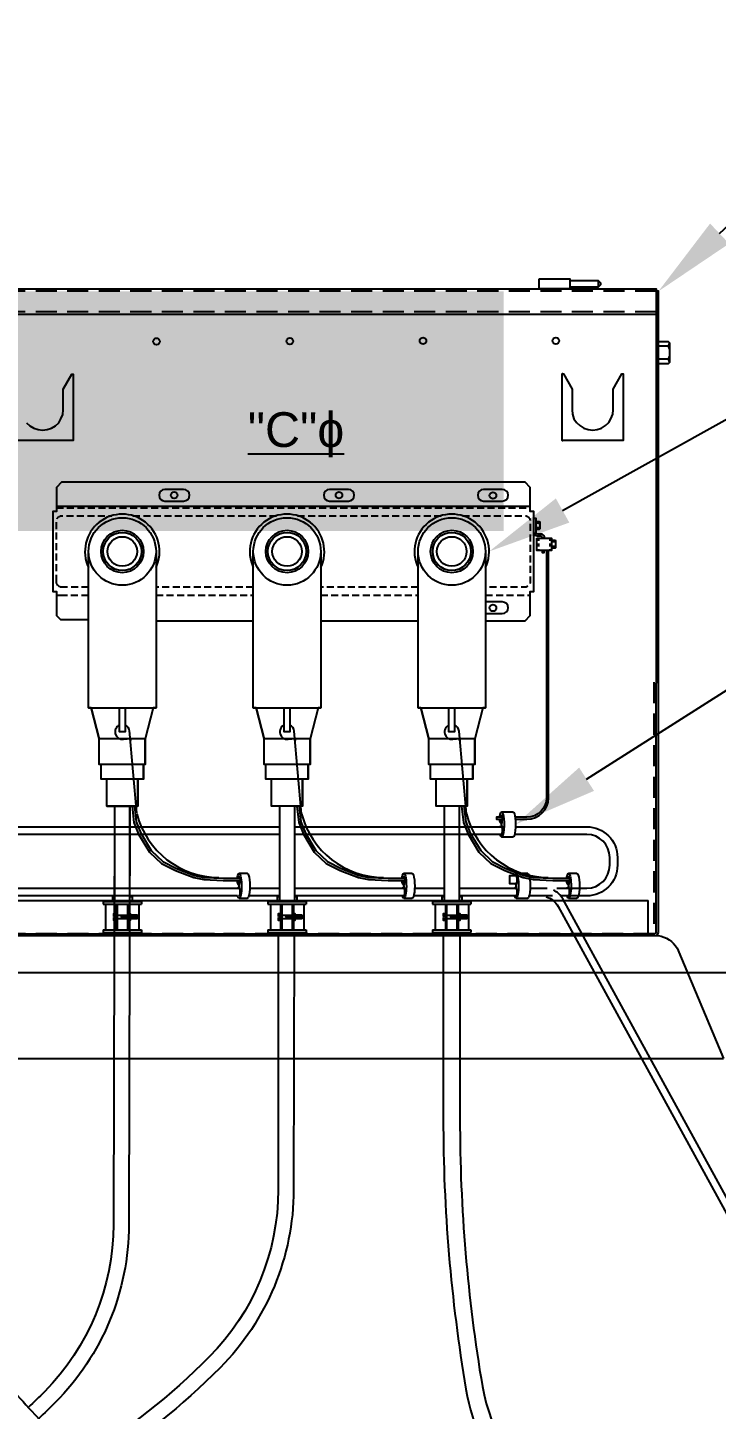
# Model space of a CAD drawing. Header units: feet. Extents: x -689 to 11593, y -511 to 1546.
# Drawn here: x 164.51 to 189.07, y 632.96 to 682.26 of the extents above; entities that cross this region are included whole.
import ezdxf
from ezdxf import colors
from ezdxf.entities.mleader import LeaderData, LeaderLine
from ezdxf.enums import TextEntityAlignment as Align
from ezdxf.math import Vec2, Vec3

# ---------------------------------------------------------------- set-up
doc = ezdxf.new("R2018")
doc.units = ezdxf.units.FT
doc.header["$MEASUREMENT"] = 0
doc.linetypes.add('HIDDEN', pattern=[0.375, 0.25, -0.125])
for name, color, linetype in [('E-CABL-ACF', 1, 'AC_CABLE_FEEDER'), ('E-DETL', 7, 'Continuous'), ('E-DETL-1', 7, 'Continuous'), ('E-EQPM', 41, 'Continuous'), ('E-EQPM-ENCL', 8, 'Continuous'), ('E-EQPM-HRDW', 16, 'Continuous'), ('E-GRND', 3, 'Continuous'), ('G-ANNO-TEXT', 1, 'Continuous'), ('G-TEXT', 7, 'Continuous')]:
    doc.layers.add(name, color=color, linetype=linetype)
doc.styles.add('FSLR_SubTitle', font='arial.ttf', dxfattribs={"height": 0.1875})
doc.styles.add('NEI-A', font='arial.ttf')
doc.styles.get("Standard").update_dxf_attribs({"font": 'arial.ttf'})
doc.linetypes.add('AC_CABLE_FEEDER', pattern='A,0.2,-0.05,0,-0.05,0.2,-0.12,["ACF",Standard,S=0.1,R=0,X=-0.05,Y=-0.05],-0.3,0.2,-0.05,0,-0.05', length=1.22)

# ---------------------------------------------------------------- blocks, each defined once
blk = doc.blocks.new('DETAIL_TITLE')
at = {"style": 'NEI-A', "flags": 8}
blk.add_attdef('#', text='', height=0.2, dxfattribs=at).set_placement((0.5922, -0.5109), align=Align.MIDDLE_CENTER)
at = {"lineweight": 30, "flags": 104}
blk.add_attdef('DETAIL_TITLE', text='', height=0.2, dxfattribs=at).set_placement((0.9099, -0.5251), align=Align.BOTTOM_LEFT)
at = {"style": 'NEI-A'}
for tag, p in [('SCALE:', (0.9386, -0.7379)), ('1"_=_', (1.5474, -0.7379))]:
    blk.add_attdef(tag, text='', height=0.1, dxfattribs=at).set_placement(p, align=Align.BOTTOM_LEFT)

msp = doc.modelspace()

# ---------------------------------------------------------------- hatches: boundary and pattern name
at = {"layer": 'E-EQPM-HRDW'}
h = msp.add_hatch(dxfattribs=at)
h.set_pattern_fill('ANSI31', color=256, scale=0.172182, angle=420)
h.set_pattern_definition([(105, (147.127005, 447.560275), (-0.0207894366, -0.0055705127), [])])
h.paths.add_polyline_path([(168.06424, 650.59367), (168.06424, 650.4651), (167.83968, 650.4651), (167.83968, 650.59367)])
h = msp.add_hatch(dxfattribs=at)
h.set_pattern_fill('ANSI31', color=256, scale=0.172182, angle=420)
h.set_pattern_definition([(105, (146.877785, 447.560275), (-0.0207894366, -0.0055705127), [])])
h.paths.add_polyline_path([(168.42486, 650.59367), (168.42486, 650.4651), (168.17646, 650.4651), (168.17646, 650.59367)])
h = msp.add_hatch(dxfattribs=at)
h.set_pattern_fill('ANSI31', color=256, scale=0.172182, angle=420)
h.set_pattern_definition([(105, (153.00237, 447.560275), (-0.0207894366, -0.0055705127), [])])
h.paths.add_polyline_path([(173.9396, 650.59367), (173.9396, 650.4651), (173.71505, 650.4651), (173.71505, 650.59367)])
h = msp.add_hatch(dxfattribs=at)
h.set_pattern_fill('ANSI31', color=256, scale=0.172182, angle=420)
h.set_pattern_definition([(105, (152.753151, 447.560275), (-0.0207894366, -0.0055705127), [])])
h.paths.add_polyline_path([(174.30023, 650.59367), (174.30023, 650.4651), (174.05183, 650.4651), (174.05183, 650.59367)])
h = msp.add_hatch(dxfattribs=at)
h.set_pattern_fill('ANSI31', color=256, scale=0.172182, angle=420)
h.set_pattern_definition([(105, (158.877737, 447.560275), (-0.0207894366, -0.0055705127), [])])
h.paths.add_polyline_path([(179.81497, 650.59367), (179.81497, 650.4651), (179.59041, 650.4651), (179.59041, 650.59367)])
h = msp.add_hatch(dxfattribs=at)
h.set_pattern_fill('ANSI31', color=256, scale=0.172182, angle=420)
h.set_pattern_definition([(105, (158.628517, 447.560275), (-0.0207894366, -0.0055705127), [])])
h.paths.add_polyline_path([(180.1756, 650.59367), (180.1756, 650.4651), (179.92719, 650.4651), (179.92719, 650.59367)])

# ---------------------------------------------------------------- linework, layer by layer
at = {"layer": 'E-CABL-ACF', "linetype": 'Continuous', "flags": 128}
for points in [[(167.60718, 654.48095), (167.56777, 639.55546, -0.1971632), (165.10289, 633.59247, -0.00829119), (164.52825, 633.03201, -0.00829119)], [(168.15598, 654.47951), (168.11657, 639.55401, -0.1971632), (165.49253, 633.206, -0.0082981), (164.90437, 632.63236, -0.0082981)], [(173.44313, 649.98141), (173.44313, 640.79605, -0.1971632), (170.97825, 634.83306, -0.06022886), (166.42103, 631.22867)], [(174.01656, 649.98141), (173.99193, 640.7946, -0.1971632), (171.3679, 634.44659, -0.05809288), (166.88668, 630.8712)], [(179.32838, 649.98141), (179.32838, 643.33398, 0.04222283), (180.13782, 633.6821, 0.29544946), (185.11951, 628.12161)], [(179.92274, 649.98141), (179.92274, 643.33355, 0.04222283), (180.72381, 633.78152, 0.36429815), (187.54701, 628.12108)], [(163.92279, 633.69693, 0.00240777), (164.76099, 632.77886, 0.12885495), (172.29695, 628.20227)]]:
    msp.add_lwpolyline(points, format="xyb", dxfattribs=at)
at = {"layer": 'E-DETL', "color": 41}
for p, q in [((169.08413, 663.56462), (169.08413, 657.99078)), ((174.9595, 663.56462), (174.9595, 657.99078)), ((180.83486, 663.56462), (180.83486, 657.99078)), ((166.67902, 657.99078), (169.08413, 657.99078)), ((166.77537, 657.99078), (167.06085, 656.88459)), ((168.98778, 657.99078), (168.7023, 656.88459)), ((172.55439, 657.99078), (174.9595, 657.99078)), ((172.65073, 657.99078), (172.93622, 656.88459)), ((174.86315, 657.99078), (174.57766, 656.88459)), ((178.42975, 657.99078), (180.83486, 657.99078)), ((178.5261, 657.99078), (178.81158, 656.88459)), ((180.73851, 657.99078), (180.45303, 656.88459)), ((168.7023, 656.88459), (167.06085, 656.88459)), ((168.7023, 655.96395), (168.7023, 656.88459)), ((174.57766, 656.88459), (172.93622, 656.88459)), ((174.57766, 655.96395), (174.57766, 656.88459)), ((180.45303, 656.88459), (178.81158, 656.88459)), ((180.45303, 655.96395), (180.45303, 656.88459)), ((168.7023, 655.96395), (167.06085, 655.96395)), ((168.63807, 655.44297), (168.63807, 655.96395)), ((174.57766, 655.96395), (172.93622, 655.96395)), ((174.51343, 655.44297), (174.51343, 655.96395)), ((180.45303, 655.96395), (178.81158, 655.96395)), ((180.3888, 655.44297), (180.3888, 655.96395)), ((168.63807, 655.44297), (167.12508, 655.44297)), ((168.43467, 654.47951), (168.43467, 655.44297)), ((174.51343, 655.44297), (173.00045, 655.44297)), ((174.31003, 654.47951), (174.31003, 655.44297)), ((180.3888, 655.44297), (178.87582, 655.44297)), ((180.1854, 654.47951), (180.1854, 655.44297))]:
    msp.add_line(p, q, dxfattribs=at)
at = {"layer": 'E-DETL', "ltscale": 5, "flags": 128}
for points in [[(180.83486, 661.09953), (182.24547, 661.09953), (182.42791, 661.28187), (182.42791, 662.14404), (182.56052, 662.14404), (182.56052, 664.99564), (182.42791, 664.99564), (182.42791, 665.85781), (182.24547, 666.04015), (165.71461, 666.04015), (165.53227, 665.85781), (165.53227, 664.99564), (165.39967, 664.99564), (165.39967, 662.14404), (165.53227, 662.14404), (165.53227, 661.28187), (165.67266, 661.14148)], [(182.56052, 664.76356), (182.62687, 664.76356), (182.62687, 664.21553), (182.68488, 664.20109), (182.83718, 664.20109), (182.92646, 664.1118), (182.92646, 664.05061)], [(182.62687, 664.64109), (182.7518, 664.64109), (182.76965, 664.62325), (182.76965, 664.37337), (182.7518, 664.35552), (182.62687, 664.35552)], [(182.75358, 664.58162), (182.62687, 664.58162)], [(182.76965, 664.62325), (182.75358, 664.58162), (182.76965, 664.54)], [(182.56052, 664.23305), (182.57713, 664.18331), (182.61025, 664.15009), (182.67661, 664.13358), (182.80921, 664.13358), (182.85895, 664.08384), (182.85895, 664.05061)], [(182.75358, 664.41499), (182.62687, 664.41499)], [(182.76965, 664.45661), (182.75358, 664.41499), (182.76965, 664.37337)], [(182.85895, 663.60297), (182.85895, 663.53671), (182.9253, 663.53671), (182.9253, 663.60297)], [(183.1905, 663.96957), (183.31544, 663.96957), (183.33329, 663.95173), (183.33329, 663.70185), (183.31544, 663.684), (183.1905, 663.684)], [(183.31722, 663.9101), (183.1905, 663.9101)], [(183.31722, 663.74347), (183.1905, 663.74347)], [(183.33329, 663.95173), (183.31722, 663.9101), (183.33329, 663.86848)], [(183.33329, 663.7851), (183.31722, 663.74347), (183.33329, 663.70185)], [(165.67266, 661.14148), (166.67902, 661.14148)], [(169.08413, 661.09953), (172.55439, 661.09953)], [(174.9595, 661.09953), (178.42975, 661.09953)]]:
    msp.add_lwpolyline(points, dxfattribs=at)
for points in [[(169.39885, 665.36873), (170.07027, 665.36873, 1), (170.07027, 665.78325), (169.39885, 665.78325, 1)], [(175.27421, 665.36873), (175.94563, 665.36873, 1), (175.94563, 665.78325), (175.27421, 665.78325, 1)], [(180.76294, 665.36873), (181.43436, 665.36873, 1), (181.43436, 665.78325), (180.76294, 665.78325, 1)]]:
    msp.add_lwpolyline(points, format="xyb", close=True, dxfattribs=at)
at = {"layer": 'E-DETL', "flags": 128}
msp.add_lwpolyline([(182.42791, 665.17808), (165.53227, 665.17808)], dxfattribs=at)
at = {"layer": 'E-DETL', "color": 9, "linetype": 'HIDDEN', "flags": 128}
for points in [[(165.53227, 665.12835), (182.42791, 665.12835)], [(168.25949, 664.84643), (173.37901, 664.84643)], [(174.13486, 664.84643), (179.25438, 664.84643)], [(166.67902, 662.29325), (165.67266, 662.29325)], [(172.55439, 662.29325), (169.08413, 662.29325)], [(178.42975, 662.29325), (174.9595, 662.29325)], [(165.53227, 662.01133), (165.67266, 662.01133)], [(165.67266, 662.01133), (166.67902, 662.01133)], [(169.08413, 662.01133), (172.55439, 662.01133)], [(174.9595, 662.01133), (178.42975, 662.01133)], [(180.83486, 662.01133), (182.42791, 662.01133)]]:
    msp.add_lwpolyline(points, dxfattribs=at)
for points in [[(165.53227, 662.49221), (165.53227, 664.64747, -0.41421356), (165.73123, 664.84643), (167.50365, 664.84643)], [(180.01022, 664.84643), (182.22896, 664.84643, -0.41421356), (182.42791, 664.64747), (182.42791, 662.49221, -0.41421356), (182.22896, 662.29325), (180.83486, 662.29325)], [(165.67266, 662.30207, -0.32917563), (165.53227, 662.49221)]]:
    msp.add_lwpolyline(points, format="xyb", dxfattribs=at)
at = {"layer": 'E-DETL', "ltscale": 5, "flags": 128}
msp.add_lwpolyline([(182.65999, 664.05061), (183.1905, 664.05061), (183.1905, 663.60297), (182.65999, 663.60297)], close=True, dxfattribs=at)
at = {"layer": 'E-DETL', "color": 9, "linetype": 'HIDDEN', "ltscale": 0.2, "flags": 128}
for points in [[(182.72634, 664.05061), (182.72634, 663.60297)], [(183.12425, 664.05061), (183.12425, 663.60297)]]:
    msp.add_lwpolyline(points, dxfattribs=at)
at = {"layer": 'E-DETL', "color": 41, "flags": 128}
for points in [[(169.08413, 663.56462), (169.08413, 657.99078), (168.98778, 657.99078), (168.7023, 656.88459), (168.7023, 655.96395), (168.63807, 655.96395), (168.63807, 655.44297), (168.43467, 655.44297), (168.43467, 654.47951), (167.32848, 654.47951), (167.32848, 655.44297), (167.12508, 655.44297), (167.12508, 655.96395), (167.06085, 655.96395), (167.06085, 656.88459), (166.77537, 657.99078), (166.67902, 657.99078), (166.67902, 663.56984)], [(174.9595, 663.56462), (174.9595, 657.99078), (174.86315, 657.99078), (174.57766, 656.88459), (174.57766, 655.96395), (174.51343, 655.96395), (174.51343, 655.44297), (174.31003, 655.44297), (174.31003, 654.47951), (173.20385, 654.47951), (173.20385, 655.44297), (173.00045, 655.44297), (173.00045, 655.96395), (172.93622, 655.96395), (172.93622, 656.88459), (172.65073, 657.99078), (172.55439, 657.99078), (172.55439, 663.56984)], [(180.83486, 663.56462), (180.83486, 657.99078), (180.73851, 657.99078), (180.45303, 656.88459), (180.45303, 655.96395), (180.3888, 655.96395), (180.3888, 655.44297), (180.1854, 655.44297), (180.1854, 654.47951), (179.07921, 654.47951), (179.07921, 655.44297), (178.87582, 655.44297), (178.87582, 655.96395), (178.81158, 655.96395), (178.81158, 656.88459), (178.5261, 657.99078), (178.42975, 657.99078), (178.42975, 663.56984)]]:
    msp.add_lwpolyline(points, dxfattribs=at)
at = {"layer": 'E-DETL', "ltscale": 5, "flags": 128}
msp.add_lwpolyline([(180.83486, 661.35643), (181.43436, 661.35643, 1), (181.43436, 661.77095), (180.83486, 661.77095)], format="xyb", dxfattribs=at)
at = {"layer": 'E-DETL', "color": 41, "linetype": 'Continuous'}
for points in [[(167.78017, 657.99078), (167.98298, 657.99078), (167.98298, 657.13336), (167.78017, 657.13336)], [(173.65554, 657.99078), (173.85834, 657.99078), (173.85834, 657.13336), (173.65554, 657.13336)], [(179.53091, 657.99078), (179.73371, 657.99078), (179.73371, 657.13336), (179.53091, 657.13336)]]:
    msp.add_lwpolyline(points, close=True, dxfattribs=at)
at = {"layer": 'E-DETL', "color": 1, "flags": 128}
for points in [[(168.15598, 651.07737), (168.15598, 654.47951), (167.60717, 654.47951), (167.60717, 651.07737)], [(174.03134, 651.07737), (174.03134, 654.47951), (173.48254, 654.47951), (173.48254, 651.07737)], [(179.90671, 651.07737), (179.90671, 654.47951), (179.35791, 654.47951), (179.35791, 651.07737)]]:
    msp.add_lwpolyline(points, dxfattribs=at)
at = {"layer": 'E-DETL', "ltscale": 5}
for centre in [(169.73456, 665.57599), (175.60992, 665.57599), (181.10149, 665.56769), (181.10149, 661.55538)]:
    msp.add_circle(centre, 0.11869, dxfattribs=at)
at = {"layer": 'E-DETL', "color": 41}
for centre, radius in [((167.88157, 663.56984), 1.20255), ((173.75693, 663.56984), 1.20255), ((179.6323, 663.56984), 1.20255), ((167.88157, 663.56984), 0.7565), ((167.88157, 663.56984), 0.68156), ((167.88157, 663.56984), 0.52813), ((173.75693, 663.56984), 0.7565), ((173.75693, 663.56984), 0.68156), ((173.75693, 663.56984), 0.52813), ((179.6323, 663.56984), 0.7565), ((179.6323, 663.56984), 0.68156), ((179.6323, 663.56984), 0.52813)]:
    msp.add_circle(centre, radius, dxfattribs=at)
for centre in [(167.88157, 663.56984), (173.75693, 663.56984), (179.6323, 663.56984)]:
    msp.add_arc(centre, 1.33135, 334.590214, 205.411039, dxfattribs=at)
at = {"layer": 'E-DETL-1', "color": 3, "linetype": 'Continuous'}
for p, q in [((181.9184, 651.72311), (181.90615, 651.68537)), ((181.90615, 651.68537), (181.9319, 651.68537)), ((181.90615, 651.58893), (181.9319, 651.58893)), ((181.92628, 651.55623), (181.90615, 651.58893)), ((181.92628, 651.55623), (181.94486, 651.55623))]:
    msp.add_line(p, q, dxfattribs=at)
at = {"layer": 'E-DETL-1', "color": 64, "linetype": 'Continuous', "flags": 128}
for points in [[(162.29022, 653.74816), (173.48254, 653.74816)], [(174.03134, 653.74816), (181.49431, 653.74816)], [(173.48254, 653.47417), (162.25526, 653.47417)], [(181.45875, 653.47417), (174.03134, 653.47417)], [(181.94486, 651.9971), (181.68576, 651.9971), (181.68576, 651.72311), (181.94637, 651.72311)], [(160.18361, 651.55623), (169.46016, 651.55623)], [(169.46016, 651.28224), (160.18361, 651.28224)], [(168.15598, 651.55623), (172.06616, 651.55623)], [(171.99431, 651.28224), (168.15598, 651.28224)], [(173.48254, 651.28224), (172.39594, 651.28224)], [(172.4315, 651.55623), (173.48254, 651.55623)], [(174.03134, 651.55623), (178.01025, 651.55623)], [(177.97468, 651.28224), (174.03134, 651.28224)], [(179.35791, 651.28224), (178.2716, 651.28224)], [(178.30717, 651.55623), (179.35791, 651.55623)], [(179.90671, 651.55623), (181.94486, 651.55623)], [(181.92628, 651.28224), (179.90671, 651.28224)], [(183.21993, 651.28224), (182.39256, 651.28224)], [(182.42752, 651.55623), (183.03938, 651.55623)]]:
    msp.add_lwpolyline(points, dxfattribs=at)
for points in [[(181.90738, 653.74816), (184.44381, 653.74816, -0.41421356), (185.53978, 652.65219), (185.53978, 652.3782, -0.41421356), (184.44381, 651.28224), (183.53237, 651.28224)], [(183.38214, 651.55623), (184.44381, 651.55623, 0.41421356), (185.26578, 652.3782), (185.26578, 652.65219, 0.41421356), (184.44381, 653.47417), (181.87181, 653.47417)], [(182.99281, 651.25271, -0.19859148), (183.42791, 650.90275), (193.35177, 632.79519, 0.27392087), (195.91468, 631.27723), (200.57545, 631.27723, 0.10609353), (202.37419, 631.66324), (208.38704, 634.36858, -0.10609353), (210.18577, 634.75459), (214.70962, 634.75459)], [(214.70962, 635.02859), (210.12697, 635.02859, 0.10609353), (208.32824, 634.64257), (202.31539, 631.93723, -0.10609353), (200.51665, 631.55122), (196.07696, 631.55122, -0.27392087), (193.51405, 633.06919), (183.59019, 651.17674, 0.16010926), (183.25696, 651.48837)]]:
    msp.add_lwpolyline(points, format="xyb", dxfattribs=at)
at = {"layer": 'E-DETL-1', "color": 3, "linetype": 'Continuous'}
for points in [[(182.33935, 652.07803), (181.92628, 652.07803)], [(181.92628, 651.19628), (182.33935, 651.19628)]]:
    msp.add_lwpolyline(points, dxfattribs=at)
for centre, major_axis, ratio, start_param, end_param in [((181.90615, 651.85759), (0, 0.17222), 0.33411094, 2.46682895, 3.14159265), ((181.89444, 651.85759), (0, 0.20553), 0.33411094, 3.71956504, 5.45853636), ((181.9652, 651.63715), (0, 0.06807), 0.69303415, 0.78207214, 2.35952052), ((181.92628, 651.41671), (0, -0.13448), 0.27384228, 6.28318531, 7.85398163), ((181.89444, 651.41671), (0, 0.20553), 0.33411094, -1.57079633, -0.57797239)]:
    msp.add_ellipse(centre, major_axis=major_axis, ratio=ratio, start_param=start_param, end_param=end_param, dxfattribs=at)
at = {"layer": 'E-DETL-1', "color": 3, "linetype": 'Continuous', "extrusion": (0, 0, -1)}
for centre, major_axis, ratio, start_param, end_param in [((181.92628, 651.63715), (0, 0.44087), 0.2034372, -0.61555852, 3.77667757), ((182.33935, 651.63715), (0, -0.44087), 0.2034372, 3.14159265, 6.28318531), ((181.90615, 651.41671), (0, 0.17222), 0.33411094, -0.62644851, 0)]:
    msp.add_ellipse(centre, major_axis=major_axis, ratio=ratio, start_param=start_param, end_param=end_param, dxfattribs=at)
at = {"layer": 'E-EQPM'}
msp.add_line((167.32848, 654.47951), (168.43467, 654.47951), dxfattribs=at)
at = {"layer": 'E-EQPM-ENCL', "color": 7, "ltscale": 5, "flags": 128}
for points in [[(182.74512, 673.29945), (183.83937, 673.29945), (183.83937, 672.93467), (182.74512, 672.93467), (182.74512, 673.29945)], [(183.83937, 673.2331), (184.85075, 673.2331), (184.85075, 673.00102), (183.83937, 673.00102)], [(184.85075, 673.2331), (184.93362, 673.15023), (184.93362, 673.08388), (184.85075, 673.00102)], [(124.67951, 672.03947), (186.9181, 672.03947)], [(187.00106, 671.06122), (187.34923, 671.06122), (187.39897, 671.01148), (187.39897, 670.31514), (187.34923, 670.2654), (187.00106, 670.2654)], [(187.39897, 671.01148), (187.35419, 670.89549), (187.39897, 670.7795)], [(187.35419, 670.89549), (187.00106, 670.89549)], [(187.39897, 670.54712), (187.35419, 670.43113), (187.39897, 670.31514)], [(187.35419, 670.43113), (187.00106, 670.43113)], [(136.27986, 649.8642), (171.17532, 649.8642)]]:
    msp.add_lwpolyline(points, dxfattribs=at)
at = {"layer": 'E-EQPM-ENCL', "linetype": 'HIDDEN', "ltscale": 3, "flags": 128}
for points in [[(186.9181, 672.12234), (124.67951, 672.12234)], [(186.83523, 658.90852), (186.83523, 649.93055)], [(171.17532, 649.93055), (136.27986, 649.93055)], [(186.86836, 649.93055), (171.17532, 649.93055)]]:
    msp.add_lwpolyline(points, dxfattribs=at)
at = {"layer": 'E-EQPM-ENCL', "ltscale": 5, "flags": 128}
msp.add_lwpolyline([(186.9181, 649.98029), (186.9181, 658.87529)], dxfattribs=at)
at = {"layer": 'E-EQPM-ENCL', "linetype": 'Continuous', "ltscale": 2, "flags": 128}
for points in [[(136.27986, 649.8642), (171.17532, 649.8642)], [(187.66561, 649.41399), (189.31743, 645.48034)], [(122.28018, 645.48034), (189.31743, 645.48034)]]:
    msp.add_lwpolyline(points, dxfattribs=at)
msp.add_lwpolyline([(171.17532, 649.8642), (186.9905, 649.8642, -0.23070795), (187.66561, 649.41399)], format="xyb", dxfattribs=at)
at = {"layer": 'E-EQPM-ENCL', "linetype": 'HIDDEN', "ltscale": 5, "flags": 128}
msp.add_lwpolyline([(186.9181, 649.98029), (186.86836, 649.93055), (186.83523, 649.93055)], dxfattribs=at)
at = {"layer": 'E-EQPM-ENCL', "color": 7, "ltscale": 5}
for centre in [(169.10123, 671.06543), (173.85349, 671.07373), (178.60576, 671.08204), (183.34108, 671.08204)]:
    msp.add_circle(centre, 0.11869, dxfattribs=at)
at = {"layer": 'E-EQPM-HRDW', "color": 4}
for p, q in [((167.52785, 651.25736), (167.60509, 651.25736)), ((167.52785, 651.25736), (167.52785, 651.07737)), ((168.15806, 651.25736), (168.2353, 651.25736)), ((168.2353, 651.25736), (168.2353, 651.07737)), ((173.40322, 651.25736), (173.48046, 651.25736)), ((173.40322, 651.25736), (173.40322, 651.07737)), ((174.03343, 651.25736), (174.11066, 651.25736)), ((174.11066, 651.25736), (174.11066, 651.07737)), ((179.27859, 651.25736), (179.35582, 651.25736)), ((179.27859, 651.25736), (179.27859, 651.07737)), ((179.90879, 651.25736), (179.98603, 651.25736)), ((179.98603, 651.25736), (179.98603, 651.07737)), ((167.28793, 650.98604), (167.28793, 650.07274)), ((167.65325, 650.98604), (167.65325, 650.07274)), ((167.69891, 650.98604), (167.69891, 650.07274)), ((168.06424, 650.98604), (168.06424, 650.07274)), ((168.1099, 650.98604), (168.1099, 650.07274)), ((168.47522, 650.98604), (168.47522, 650.07274)), ((173.16329, 650.98604), (173.16329, 650.07274)), ((173.52861, 650.98604), (173.52861, 650.07274)), ((173.57428, 650.98604), (173.57428, 650.07274)), ((173.9396, 650.98604), (173.9396, 650.07274)), ((173.98527, 650.98604), (173.98527, 650.07274)), ((174.35059, 650.98604), (174.35059, 650.07274)), ((179.03866, 650.98604), (179.03866, 650.07274)), ((179.40398, 650.98604), (179.40398, 650.07274)), ((179.44965, 650.98604), (179.44965, 650.07274)), ((179.81497, 650.98604), (179.81497, 650.07274)), ((179.86063, 650.98604), (179.86063, 650.07274)), ((180.22595, 650.98604), (180.22595, 650.07274))]:
    msp.add_line(p, q, dxfattribs=at)
at = {"layer": 'E-EQPM-HRDW', "color": 2, "linetype": 'Continuous'}
for p, q in [((167.1966, 651.07737), (168.56655, 651.07737)), ((167.1966, 651.07737), (167.1966, 650.98604)), ((167.1966, 650.98604), (168.56655, 650.98604)), ((168.56655, 651.07737), (168.56655, 650.98604)), ((173.07196, 651.07737), (174.44192, 651.07737)), ((173.07196, 651.07737), (173.07196, 650.98604)), ((173.07196, 650.98604), (174.44192, 650.98604)), ((174.44192, 651.07737), (174.44192, 650.98604)), ((178.94733, 651.07737), (180.31728, 651.07737)), ((178.94733, 651.07737), (178.94733, 650.98604)), ((178.94733, 650.98604), (180.31728, 650.98604)), ((180.31728, 651.07737), (180.31728, 650.98604)), ((167.1966, 650.07274), (168.56655, 650.07274)), ((167.1966, 650.07274), (167.1966, 649.98141)), ((167.1966, 649.98141), (168.56655, 649.98141)), ((168.56655, 650.07274), (168.56655, 649.98141)), ((173.07196, 650.07274), (174.44192, 650.07274)), ((173.07196, 650.07274), (173.07196, 649.98141)), ((173.07196, 649.98141), (174.44192, 649.98141)), ((174.44192, 650.07274), (174.44192, 649.98141)), ((178.94733, 650.07274), (180.31728, 650.07274)), ((178.94733, 650.07274), (178.94733, 649.98141)), ((178.94733, 649.98141), (180.31728, 649.98141)), ((180.31728, 650.07274), (180.31728, 649.98141))]:
    msp.add_line(p, q, dxfattribs=at)
at = {"layer": 'E-EQPM-HRDW', "linetype": 'Continuous'}
for p, q in [((186.63574, 649.93055), (186.63574, 651.11784)), ((167.28793, 650.07274), (168.47522, 650.07274)), ((173.16329, 650.07274), (174.35059, 650.07274)), ((179.03866, 650.07274), (180.22595, 650.07274))]:
    msp.add_line(p, q, dxfattribs=at)
at = {"layer": 'E-EQPM-HRDW'}
for p, q in [((167.61529, 650.5488), (167.58081, 650.5488)), ((167.61529, 650.50998), (167.58081, 650.50998)), ((167.59976, 650.58997), (167.65325, 650.58997)), ((167.59976, 650.46881), (167.65325, 650.46881)), ((167.61529, 650.52939), (167.61529, 650.5488)), ((167.61529, 650.52939), (167.61529, 650.50998)), ((168.42486, 650.59367), (168.17646, 650.59367)), ((168.42486, 650.4651), (168.17646, 650.4651)), ((173.49066, 650.5488), (173.45618, 650.5488)), ((173.49066, 650.50998), (173.45618, 650.50998)), ((173.47513, 650.58997), (173.52861, 650.58997)), ((173.47513, 650.46881), (173.52861, 650.46881)), ((173.49066, 650.52939), (173.49066, 650.5488)), ((173.49066, 650.52939), (173.49066, 650.50998)), ((174.30023, 650.59367), (174.05183, 650.59367)), ((174.30023, 650.4651), (174.05183, 650.4651)), ((179.36602, 650.5488), (179.33155, 650.5488)), ((179.36602, 650.50998), (179.33155, 650.50998)), ((179.35049, 650.58997), (179.40398, 650.58997)), ((179.35049, 650.46881), (179.40398, 650.46881)), ((179.36602, 650.52939), (179.36602, 650.5488)), ((179.36602, 650.52939), (179.36602, 650.50998)), ((180.1756, 650.59367), (179.92719, 650.59367)), ((180.1756, 650.4651), (179.92719, 650.4651))]:
    msp.add_line(p, q, dxfattribs=at)
for points in [[(164.46057, 668.16378), (164.58295, 668.05784), (164.7236, 667.97016), (164.88251, 667.91719), (165.0396, 667.89893), (165.19669, 667.91719), (165.35561, 667.97016), (165.49443, 668.05784), (165.61864, 668.16378), (165.68805, 668.3026), (165.75746, 668.46152), (165.77573, 668.62043), (165.77573, 669.35656), (166.0836, 669.90088), (166.12643, 669.90088), (166.12643, 667.52995), (166.10817, 667.52995), (166.05519, 667.52995), (166.00405, 667.52995), (164.07515, 667.52995)], [(183.58829, 669.9034), (183.57003, 669.9034), (183.61286, 669.9034), (183.92073, 669.35908), (183.92073, 668.62295), (183.93717, 668.46404), (183.99015, 668.30512), (184.07782, 668.1663), (184.2002, 668.06036), (184.34085, 667.97268), (184.49977, 667.91971), (184.65685, 667.90145), (184.81395, 667.91971), (184.97286, 667.97268), (185.11169, 668.06036), (185.23589, 668.1663), (185.30531, 668.30512), (185.37472, 668.46404), (185.39298, 668.62295), (185.39298, 669.35908), (185.70085, 669.9034), (185.74369, 669.9034), (185.74369, 667.53247), (185.72542, 667.53247), (185.67245, 667.53247), (185.62131, 667.53247), (183.69241, 667.53247), (183.63944, 667.53247), (183.58829, 667.53247), (183.57003, 667.53247), (183.58829, 667.53247), (183.57003, 667.53247), (183.57003, 669.9034)], [(156.03081, 651.11784), (176.43966, 651.11784)], [(169.44803, 651.11784), (186.63574, 651.11784)], [(156.65893, 649.93055), (171.17532, 649.93055)], [(167.51572, 649.93055), (168.77353, 649.93055)], [(169.32233, 649.93055), (174.66599, 649.93055)], [(171.17532, 649.93055), (186.63574, 649.93055)]]:
    msp.add_lwpolyline(points, dxfattribs=at)
at = {"layer": 'E-EQPM-HRDW', "flags": 128}
for points in [[(167.58081, 650.5488), (167.58081, 650.65055), (167.58898, 650.65055), (167.65325, 650.65055), (167.65325, 650.40822), (167.58081, 650.40822), (167.58081, 650.50998)], [(167.69891, 650.59367), (168.06424, 650.59367)], [(168.06424, 650.4651), (167.69891, 650.4651)], [(168.42486, 650.59367), (168.42486, 650.4651)], [(173.45618, 650.5488), (173.45618, 650.65055), (173.46434, 650.65055), (173.52861, 650.65055), (173.52861, 650.40822), (173.45618, 650.40822), (173.45618, 650.50998)], [(173.57428, 650.59367), (173.9396, 650.59367)], [(173.9396, 650.4651), (173.57428, 650.4651)], [(174.30023, 650.59367), (174.30023, 650.4651)], [(179.33155, 650.5488), (179.33155, 650.65055), (179.33971, 650.65055), (179.40398, 650.65055), (179.40398, 650.40822), (179.33155, 650.40822), (179.33155, 650.50998)], [(179.44965, 650.59367), (179.81497, 650.59367)], [(179.81497, 650.4651), (179.44965, 650.4651)], [(180.1756, 650.59367), (180.1756, 650.4651)]]:
    msp.add_lwpolyline(points, dxfattribs=at)
for points in [[(168.16896, 650.64072), (168.1099, 650.64072), (168.1099, 650.41805), (168.17646, 650.41805), (168.17646, 650.64072)], [(174.04432, 650.64072), (173.98527, 650.64072), (173.98527, 650.41805), (174.05183, 650.41805), (174.05183, 650.64072)], [(179.91969, 650.64072), (179.86063, 650.64072), (179.86063, 650.41805), (179.92719, 650.41805), (179.92719, 650.64072)]]:
    msp.add_lwpolyline(points, close=True, dxfattribs=at)
at = {"layer": 'E-EQPM-HRDW', "extrusion": (0, 0, -1)}
for centre, major_axis, ratio, start_param, end_param in [((167.59976, 650.62026), (0, 0.03029), 0.62545976, 3.14159265, 6.28318531), ((167.59976, 650.43852), (0, 0.03029), 0.62545976, 3.14159265, 6.28318531), ((167.59976, 650.52939), (0, 0.06058), 0.31272988, -1.24466561, 0), ((167.59976, 650.52939), (0, 0.06058), 0.31272988, 3.14159265, 4.38625826), ((173.47513, 650.62026), (0, 0.03029), 0.62545976, 3.14159265, 6.28318531), ((173.47513, 650.43852), (0, 0.03029), 0.62545976, 3.14159265, 6.28318531), ((173.47513, 650.52939), (0, 0.06058), 0.31272988, -1.24466561, 0), ((173.47513, 650.52939), (0, 0.06058), 0.31272988, 3.14159265, 4.38625826), ((179.35049, 650.62026), (0, 0.03029), 0.62545976, 3.14159265, 6.28318531), ((179.35049, 650.43852), (0, 0.03029), 0.62545976, 3.14159265, 6.28318531), ((179.35049, 650.52939), (0, 0.06058), 0.31272988, -1.24466561, 0), ((179.35049, 650.52939), (0, 0.06058), 0.31272988, 3.14159265, 4.38625826)]:
    msp.add_ellipse(centre, major_axis=major_axis, ratio=ratio, start_param=start_param, end_param=end_param, dxfattribs=at)
at = {"layer": 'E-GRND', "linetype": 'Continuous'}
for p, q in [((168.39962, 654.22831), (168.13748, 657.17861)), ((174.27783, 654.20721), (174.01569, 657.15752)), ((180.1532, 654.20721), (179.89105, 657.15752))]:
    msp.add_line(p, q, dxfattribs=at)
at = {"layer": 'E-GRND'}
for p, q in [((181.40624, 653.94182), (181.38611, 653.87982)), ((181.38611, 653.87982), (181.41186, 653.87982)), ((181.38611, 653.78338), (181.41186, 653.78338)), ((181.40624, 653.75068), (181.38611, 653.78338)), ((181.40624, 653.94182), (181.43236, 653.94182)), ((181.40624, 653.75068), (181.42482, 653.75068)), ((172.04681, 651.74989), (172.02668, 651.68789)), ((172.04681, 651.74989), (172.07293, 651.74989)), ((177.92218, 651.74989), (177.90204, 651.68789)), ((177.92218, 651.74989), (177.94829, 651.74989)), ((183.79754, 651.74989), (183.77741, 651.68789)), ((183.79754, 651.74989), (183.82366, 651.74989)), ((172.02668, 651.68789), (172.05243, 651.68789)), ((172.02668, 651.59145), (172.05243, 651.59145)), ((172.04681, 651.55875), (172.02668, 651.59145)), ((172.04681, 651.55875), (172.06539, 651.55875)), ((177.90204, 651.68789), (177.9278, 651.68789)), ((177.90204, 651.59145), (177.9278, 651.59145)), ((177.92218, 651.55875), (177.90204, 651.59145)), ((177.92218, 651.55875), (177.94076, 651.55875)), ((183.77741, 651.68789), (183.80317, 651.68789)), ((183.77741, 651.59145), (183.80317, 651.59145)), ((183.79754, 651.55875), (183.77741, 651.59145)), ((183.79754, 651.55875), (183.81612, 651.55875))]:
    msp.add_line(p, q, dxfattribs=at)
at = {"layer": 'E-GRND', "flags": 128}
for points in [[(183.00784, 663.60297), (183.00784, 654.78268, -0.41421356), (182.31373, 654.08857), (181.89219, 654.08857)], [(181.90082, 654.0155), (182.31373, 654.0155, 0.41421356), (183.08091, 654.78268), (183.08091, 663.60297)]]:
    msp.add_lwpolyline(points, format="xyb", dxfattribs=at)
at = {"layer": 'E-GRND', "linetype": 'Continuous', "flags": 128}
for points in [[(167.92128, 656.87654), (168.18903, 656.90176), (168.1488, 656.89118), (168.17619, 656.88136), (168.15167, 656.87505), (168.17905, 656.86526), (168.15453, 656.85891), (168.18192, 656.84912), (168.1574, 656.84277), (168.18478, 656.83298), (168.13318, 656.81976)], [(173.79664, 656.87654), (174.06439, 656.90176), (174.02417, 656.89118), (174.05156, 656.88136), (174.02703, 656.87505), (174.05442, 656.86526), (174.0299, 656.85891), (174.05728, 656.84912), (174.03276, 656.84277), (174.06015, 656.83298), (174.00855, 656.81976)], [(179.67201, 656.87654), (179.93976, 656.90176), (179.89953, 656.89118), (179.92693, 656.88136), (179.9024, 656.87505), (179.92978, 656.86526), (179.90526, 656.85891), (179.93265, 656.84912), (179.90813, 656.84277), (179.93551, 656.83298), (179.88392, 656.81976)]]:
    msp.add_lwpolyline(points, dxfattribs=at)
at = {"layer": 'E-GRND', "flags": 128}
for points in [[(168.23241, 654.47951), (168.29706, 653.89837), (168.46459, 653.48833), (168.84883, 652.84484), (169.27917, 652.43593), (169.77803, 652.18471), (170.42937, 651.93546), (170.78481, 651.86079), (171.48418, 651.83546), (172.08267, 651.82581)], [(168.31557, 654.47951), (168.37793, 653.91897), (168.53875, 653.52535), (168.91398, 652.89695), (169.32725, 652.50426), (169.81147, 652.26041), (170.45278, 652.015), (170.79488, 651.94313), (171.48635, 651.91809), (172.07989, 651.90852)], [(174.10777, 654.47951), (174.17242, 653.89837), (174.33995, 653.48833), (174.7242, 652.84484), (175.15453, 652.43593), (175.65339, 652.18471), (176.30474, 651.93546), (176.66018, 651.86079), (177.35955, 651.83546), (177.95804, 651.82581)], [(174.19093, 654.47951), (174.25329, 653.91897), (174.41411, 653.52535), (174.78935, 652.89695), (175.20261, 652.50426), (175.68683, 652.26041), (176.32815, 652.015), (176.67024, 651.94313), (177.36171, 651.91809), (177.95526, 651.90852)], [(181.44098, 654.08857), (181.22828, 654.08857), (181.22828, 654.0155), (181.44197, 654.0155)]]:
    msp.add_lwpolyline(points, dxfattribs=at)
at = {"layer": 'E-GRND'}
for points in [[(181.81931, 654.27247), (181.40624, 654.27247)], [(181.40624, 653.39073), (181.81931, 653.39073)], [(172.34343, 652.08054), (172.04681, 652.08054)], [(178.2191, 652.08054), (177.92218, 652.08054)], [(184.09446, 652.08054), (183.79754, 652.08054)], [(172.04681, 651.1988), (172.34343, 651.1988)], [(177.92218, 651.1988), (178.2191, 651.1988)], [(183.79754, 651.1988), (184.09446, 651.1988)]]:
    msp.add_lwpolyline(points, dxfattribs=at)
at = {"layer": 'E-GRND', "linetype": 'Continuous'}
for centre, start, end in [((167.88158, 657.13336), 112.966785, 278.787375), ((167.88158, 657.13336), 5.334248, 67.033215), ((173.75694, 657.13336), 112.966785, 278.787375), ((173.75694, 657.13336), 5.334248, 67.033215), ((179.63231, 657.13336), 112.966785, 278.787375), ((179.63231, 657.13336), 5.334248, 67.033215)]:
    msp.add_arc(centre, 0.25987, start, end, dxfattribs=at)
at = {"layer": 'E-GRND'}
for centre in [(171.3185, 654.95256), (177.19386, 654.95256)]:
    msp.add_arc(centre, 3.00978, 194.338007, 270.078184, dxfattribs=at)
at = {"layer": 'E-GRND', "extrusion": (0, 0, -1)}
for centre, major_axis, ratio, start_param, end_param in [((181.40624, 653.8316), (0, 0.44087), 0.2034372, -0.9485487, 3.77667757), ((181.81931, 653.8316), (0, -0.44087), 0.2034372, 3.14159265, 6.28318531), ((181.38611, 653.61116), (0, 0.17222), 0.33411094, -0.62644851, 0), ((181.40624, 654.05204), (0, 0.11022), 0.33411094, 5.05023108, 7.85398163), ((181.40624, 654.05204), (0, 0.11022), 0.33411094, 3.14159265, 4.37454688), ((172.04681, 651.63967), (0, 0.44087), 0.2034372, -0.91017449, 3.77667757), ((172.04681, 651.86011), (0, 0.11022), 0.33411094, 3.14159265, 4.40686968), ((172.04681, 651.86011), (0, 0.11022), 0.33411094, 5.17790842, 7.85398163), ((172.34343, 651.63967), (0, -0.44087), 0.2034372, 3.14159265, 6.28318531), ((177.92218, 651.63967), (0, 0.44087), 0.2034372, -0.91017449, 3.77667757), ((177.92218, 651.86011), (0, 0.11022), 0.33411094, 3.14159265, 4.40686968), ((177.92218, 651.86011), (0, 0.11022), 0.33411094, 5.17790842, 7.85398163), ((178.2191, 651.63967), (0, -0.44087), 0.2034372, 3.14159265, 6.28318531), ((183.79754, 651.63967), (0, 0.44087), 0.2034372, -0.91017449, 3.77667757), ((183.79754, 651.86011), (0, 0.11022), 0.33411094, 3.14159265, 4.40686968), ((183.79754, 651.86011), (0, 0.11022), 0.33411094, 5.17790842, 7.85398163), ((184.09446, 651.63967), (0, -0.44087), 0.2034372, 3.14159265, 6.28318531), ((172.02668, 651.41923), (0, 0.17222), 0.33411094, -0.62644851, 0), ((177.90204, 651.41923), (0, 0.17222), 0.33411094, -0.62644851, 0), ((183.77741, 651.41923), (0, 0.17222), 0.33411094, -0.62644851, 0)]:
    msp.add_ellipse(centre, major_axis=major_axis, ratio=ratio, start_param=start_param, end_param=end_param, dxfattribs=at)
at = {"layer": 'E-GRND'}
for centre, major_axis, ratio, start_param, end_param in [((181.38611, 654.05204), (0, 0.17222), 0.33411094, 1.78454961, 3.14159265), ((181.44516, 653.8316), (0, 0.06807), 0.69303415, 0.78207214, 2.35952052), ((181.40624, 654.05204), (0, 0.11022), 0.33411094, 3.14156425, 3.14159265), ((181.3744, 654.05204), (0, 0.20553), 0.33411094, 3.71956504, 4.71238898), ((181.3744, 653.61116), (0, 0.20553), 0.33411094, -1.57079633, -0.57797239), ((181.40624, 653.61116), (0, -0.13448), 0.27384228, 6.28318531, 7.85398163), ((172.02668, 651.86011), (0, 0.17222), 0.33411094, 1.76055124, 3.14159265), ((172.04681, 651.86011), (0, 0.11022), 0.33411094, 3.14156425, 3.14159265), ((172.01497, 651.86011), (0, 0.20553), 0.33411094, 3.71956504, 4.71238898), ((177.90204, 651.86011), (0, 0.17222), 0.33411094, 1.76055124, 3.14159265), ((177.92218, 651.86011), (0, 0.11022), 0.33411094, 3.14156425, 3.14159265), ((177.89033, 651.86011), (0, 0.20553), 0.33411094, 3.71956504, 4.71238898), ((183.77741, 651.86011), (0, 0.17222), 0.33411094, 1.76055124, 3.14159265), ((183.79754, 651.86011), (0, 0.11022), 0.33411094, 3.14156425, 3.14159265), ((183.7657, 651.86011), (0, 0.20553), 0.33411094, 3.71956504, 4.71238898), ((172.08573, 651.63967), (0, 0.06807), 0.69303415, 0.78207214, 2.35952052), ((172.04681, 651.41923), (0, -0.13448), 0.27384228, 6.28318531, 7.85398163), ((172.01497, 651.41923), (0, 0.20553), 0.33411094, -1.57079633, -0.57797239), ((177.9611, 651.63967), (0, 0.06807), 0.69303415, 0.78207214, 2.35952052), ((177.92218, 651.41923), (0, -0.13448), 0.27384228, 6.28318531, 7.85398163), ((177.89033, 651.41923), (0, 0.20553), 0.33411094, -1.57079633, -0.57797239), ((183.83646, 651.63967), (0, 0.06807), 0.69303415, 0.78207214, 2.35952052), ((183.79754, 651.41923), (0, -0.13448), 0.27384228, 6.28318531, 7.85398163), ((183.7657, 651.41923), (0, 0.20553), 0.33411094, -1.57079633, -0.57797239)]:
    msp.add_ellipse(centre, major_axis=major_axis, ratio=ratio, start_param=start_param, end_param=end_param, dxfattribs=at)

# ---------------------------------------------------------------- texts
at = {"layer": 'G-TEXT', "insert": (174.0724, 667.73029), "char_height": 1.239802, "attachment_point": 5, "style": 'FSLR_SubTitle'}
msp.add_mtext_dynamic_manual_height_columns('{\\L"C"ɸ}', width=17.0770093, gutter_width=3.61609, heights=[0], dxfattribs=at)

# ---------------------------------------------------------------- leaders
at = {"layer": 'G-ANNO-TEXT'}
ml = msp.add_multileader_mtext('Standard', dxfattribs=at)
ml.set_content('\\pxsm1;JUNCTION CABINET', color=256, style='NEI-A')
ml.set_leader_properties()
ml.build(insert=Vec2(0, 0))
ml.multileader.update_dxf_attribs({"dogleg_length": 3, "arrow_head_size": 3})
ctx = ml.context
ctx.base_point, ctx.char_height, ctx.arrow_head_size, ctx.landing_gap_size, ctx.plane_origin = Vec3(195.56245, 678.86475), 2, 3, 0.73064, Vec3(174.59467, 660.94741)
notes = []
notes.append((ctx, [(0, (1, 1, 0), (193.37052, 678.86475), (1, 0), 2.19193, [(0, [(187.00106, 672.8518)], 0, [])])]))
ctx.mtext.insert, ctx.mtext.width, ctx.mtext.line_spacing_factor, ctx.mtext.flow_direction = Vec3(196.29309, 679.8818), 9.8540412, 0.6, 5
ctx.mtext.has_bg_fill, ctx.mtext.bg_color, ctx.mtext.bg_scale_factor, ctx.mtext.bg_transparency, ctx.mtext.use_window_bg_color = 1, -1073741824, 1.5, 0, 1
for ctx, leaders in notes:
    for number, flags, end, landing, length, lines in leaders:
        leader = LeaderData()
        leader.index, (leader.has_last_leader_line, leader.has_dogleg_vector, leader.attachment_direction) = number, flags
        leader.last_leader_point, leader.dogleg_vector, leader.dogleg_length = Vec3(end), Vec3(landing), length
        for number, points, colour, breaks in lines:
            line = LeaderLine()
            line.index, line.vertices, line.color, line.breaks = number, Vec3.list(points), colors.encode_raw_color(colour), breaks
            leader.lines.append(line)
        ctx.leaders.append(leader)

# ---------------------------------------------------------------- next in the draw order: linework, layer by layer
at = {"layer": 'E-EQPM-ENCL', "color": 7, "ltscale": 5, "flags": 128}
for points in [[(124.67951, 672.8518), (124.67951, 672.93477), (186.9181, 672.93477), (186.9181, 672.8518)], [(171.17532, 649.8642), (186.9181, 649.8642), (186.96784, 649.91394), (187.00106, 649.98029), (187.00106, 672.8518), (186.9181, 672.8518)], [(186.9181, 672.8518), (186.9181, 658.87529)]]:
    msp.add_lwpolyline(points, dxfattribs=at)
at = {"layer": 'E-EQPM-ENCL', "linetype": 'HIDDEN', "ltscale": 3, "flags": 128}
msp.add_lwpolyline([(186.9181, 672.8518), (124.67951, 672.8518)], dxfattribs=at)

# ---------------------------------------------------------------- next in the draw order: leaders
at = {"layer": 'G-ANNO-TEXT'}
ml = msp.add_multileader_mtext('Standard', dxfattribs=at)
ml.set_content('\\pxsm1;(TYP.) MVAC ELBOW CONNECTORS', color=256, style='NEI-A')
ml.set_leader_properties()
ml.build(insert=Vec2(0, 0))
ml.multileader.update_dxf_attribs({"dogleg_length": 3, "arrow_head_size": 3})
ctx = ml.context
ctx.base_point, ctx.char_height, ctx.arrow_head_size, ctx.landing_gap_size, ctx.plane_origin = Vec3(194.94839, 670.14944), 2, 3, 0.73064, Vec3(180.53025, 638.48621)
notes = []
notes.append((ctx, [(0, (1, 1, 0), (192.75646, 670.14944), (1, 0), 2.19193, [(0, [(180.96365, 663.56984)], 0, [])])]))
ctx.mtext.insert, ctx.mtext.width, ctx.mtext.defined_height, ctx.mtext.line_spacing_factor, ctx.mtext.flow_direction = Vec3(195.67903, 671.16649), 28.3531723, 5.79797, 0.6, 5
ctx.mtext.has_bg_fill, ctx.mtext.bg_color, ctx.mtext.bg_scale_factor, ctx.mtext.bg_transparency, ctx.mtext.use_window_bg_color = 1, -1073741824, 1.5, 0, 1
ml = msp.add_multileader_mtext('Standard', dxfattribs=at)
ml.set_content('\\pxsm1;(TYP.) C-CRIMP CONNECTORS', color=256, style='NEI-A')
ml.set_leader_properties()
ml.build(insert=Vec2(0, 0))
ml.multileader.update_dxf_attribs({"dogleg_length": 3, "arrow_head_size": 3})
ctx = ml.context
ctx.base_point, ctx.char_height, ctx.arrow_head_size, ctx.landing_gap_size, ctx.plane_origin = Vec3(195.0712, 660.82038), 2, 3, 0.73064, Vec3(180.53025, 628.77439)
notes.append((ctx, [(0, (1, 1, 0), (192.87927, 660.82038), (1, 0), 2.19193, [(0, [(181.909, 653.8316)], 0, [])])]))
ctx.mtext.insert, ctx.mtext.width, ctx.mtext.defined_height, ctx.mtext.line_spacing_factor, ctx.mtext.flow_direction = Vec3(195.80184, 661.83743), 36.4480719, 6.90127, 0.6, 5
ctx.mtext.has_bg_fill, ctx.mtext.bg_color, ctx.mtext.bg_scale_factor, ctx.mtext.bg_transparency, ctx.mtext.use_window_bg_color = 1, -1073741824, 1.5, 0, 1
for ctx, leaders in notes:
    for number, flags, end, landing, length, lines in leaders:
        leader = LeaderData()
        leader.index, (leader.has_last_leader_line, leader.has_dogleg_vector, leader.attachment_direction) = number, flags
        leader.last_leader_point, leader.dogleg_vector, leader.dogleg_length = Vec3(end), Vec3(landing), length
        for number, points, colour, breaks in lines:
            line = LeaderLine()
            line.index, line.vertices, line.color, line.breaks = number, Vec3.list(points), colors.encode_raw_color(colour), breaks
            leader.lines.append(line)
        ctx.leaders.append(leader)

# ---------------------------------------------------------------- next in the draw order: linework, layer by layer
at = {"layer": 'E-GRND', "flags": 128}
for points in [[(179.98314, 654.47951), (180.04779, 653.89837), (180.21532, 653.48833), (180.59956, 652.84484), (181.0299, 652.43593), (181.52876, 652.18471), (182.1801, 651.93546), (182.53554, 651.86079), (183.23492, 651.83546), (183.83341, 651.82581)], [(180.0663, 654.47951), (180.12866, 653.91897), (180.28948, 653.52535), (180.66472, 652.89695), (181.07798, 652.50426), (181.5622, 652.26041), (182.20351, 652.015), (182.54561, 651.94313), (183.23708, 651.91809), (183.83063, 651.90852)]]:
    msp.add_lwpolyline(points, dxfattribs=at)
at = {"layer": 'E-GRND'}
msp.add_arc((183.06923, 654.95256), 3.00978, 194.338007, 270.078184, dxfattribs=at)

# ---------------------------------------------------------------- next in the draw order: block references
at = {"layer": 'G-ANNO-TEXT'}
ref = msp.add_blockref('DETAIL_TITLE', (119.10873, 745.31457), dxfattribs=dict(at, xscale=10, yscale=10, zscale=10))
lines = msp.add_mtext('{\\L2-WAY MEDIUM VOLTAGE JUNCTION BOX (FRONT VIEW)}', dxfattribs={"layer": '0', "insert": (128.20769, 743.06318), "char_height": 78.7635871, "attachment_point": 1})
ref.add_attrib('DETAIL_TITLE', '', (128.20769, 743.06318)).embed_mtext(lines)

doc.saveas('drawing.dxf')
